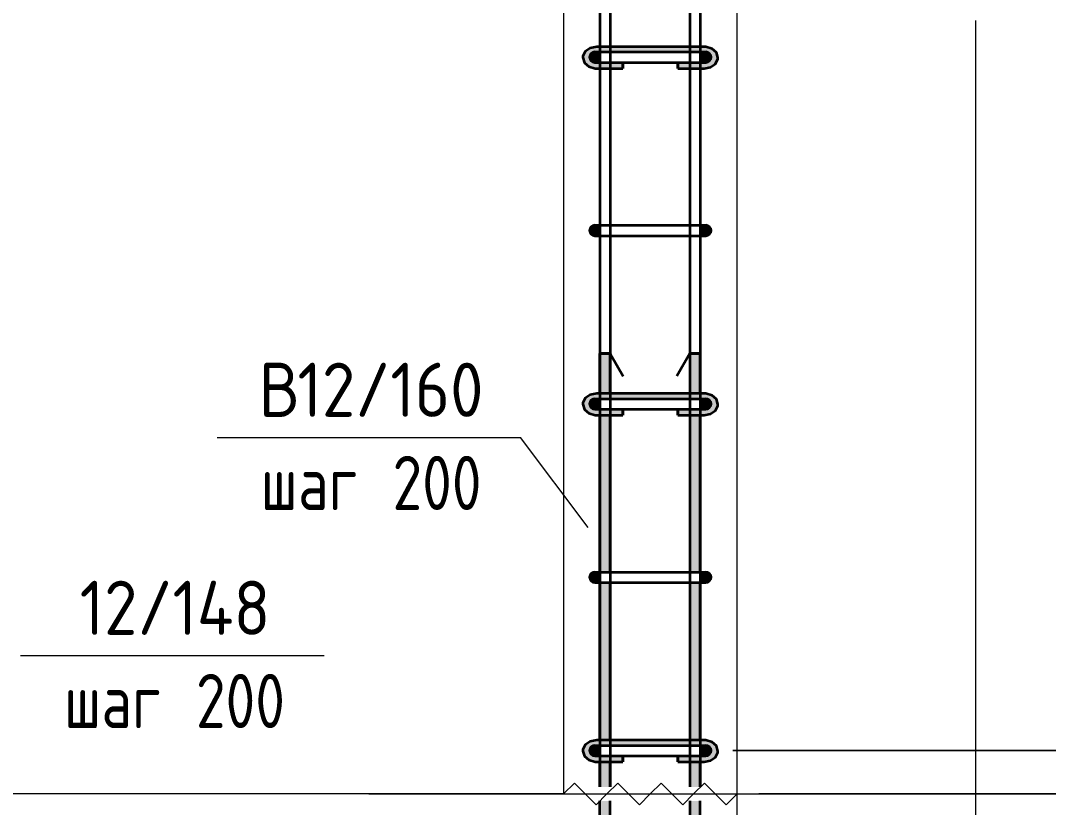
# Model space of a CAD drawing. Header units: millimetres. Extents: x 27196 to 80378, y -5588 to 34882.
# Drawn here: x 72128 to 73313, y -2966 to -2058 of the extents above; entities that cross this region are included whole.
import ezdxf

# ---------------------------------------------------------------- set-up
doc = ezdxf.new("R2010")
doc.units = ezdxf.units.MM
for name, color, linetype, lineweight in [('AA_Dim', 7, 'Continuous', 9), ('AA_Dim-25', 7, 'Continuous', 9), ('AA_Oformlenie', 7, 'Continuous', 9), ('AA_Vinoska', 7, 'Continuous', 9), ('AA_Visotnaya otmetka', 7, 'Continuous', 9), ('AF_Stena_Опалубка', 253, 'Continuous', 18), ('KR_Armatura', 7, 'Continuous', 20), ('KR_Armatura_Tonkie', 7, 'Continuous', 20), ('KR_Fundament', 7, 'Continuous', 18)]:
    doc.layers.add(name, color=color, linetype=linetype, lineweight=lineweight)
doc.styles.add('ISOCPEUR_10', font='isocpeur.ttf', dxfattribs={"width": 0.9, "height": 62.5})
doc.styles.add('ISOCPEUR_11', font='isocpeur.ttf', dxfattribs={"width": 0.8, "height": 62.5})
doc.dimstyles.new('05_Округл_1мм__прозр__2', dxfattribs={"dimscale": 304.8, "dimtxt": 62.248823, "dimasz": 0.139436, "dimexe": 0.123031, "dimexo": 0.082021, "dimgap": 0.008202, "dimtad": 1, "dimdec": 0, "dimdsep": 46, "dimtxsty": 'ISOCPEUR_10', "dimblk1": 'OBLIQUE', "dimblk2": 'OBLIQUE', "dimsah": 1, "dimcen": 0.09, "dimdle": 0.123031, "dimazin": 0, "dimtfac": 1, "dimtdec": 4, "dimtix": 1, "dimtmove": 1, "dimatfit": 3, "dimfxl": 1, "dimtvp": 1, "dimtolj": 1, "dimtzin": 0, "dimlwd": 18, "dimlwe": 18, "dimarcsym": 2})
doc.dimstyles.new('05_Округл_1мм__прозр__3', dxfattribs={"dimscale": 304.8, "dimtxt": 62.248823, "dimasz": 0.139436, "dimexe": 0.123031, "dimexo": 0.082021, "dimgap": 0.008202, "dimtad": 1, "dimdec": 0, "dimdsep": 46, "dimtxsty": 'ISOCPEUR_10', "dimblk1": 'OBLIQUE', "dimblk2": 'OBLIQUE', "dimsah": 1, "dimcen": 0.09, "dimdle": 0.123031, "dimazin": 0, "dimtfac": 1, "dimtdec": 4, "dimtix": 1, "dimtmove": 0, "dimatfit": 3, "dimfxl": 1, "dimtvp": 1, "dimtolj": 1, "dimtzin": 0, "dimlwd": 18, "dimlwe": 18, "dimarcsym": 2})

# ---------------------------------------------------------------- blocks, each defined once
blk = doc.blocks.new('265_Выпуск П одной длины _НесАрм_РабПлоск_ - В1 _d12_ t250-4071037-1-1 Армирование')
at = {"layer": 'KR_Armatura_Tonkie', "lineweight": 35}
for p, q in [((-31383.5, -2442), (-31383.5, -2488)), ((-31371.7, -2442), (-31383.1, -2442)), ((-31383.1, -2442), (-31371.7, -2442)), ((-31371.5, -2488), (-31371.5, -2442)), ((-31371.5, -2442), (-31371.1, -2442.7)), ((-31371.1, -2442.7), (-31356.5, -2468)), ((-31279.5, -2442), (-31294.5, -2468)), ((-31279.5, -2442), (-31279.5, -2488)), ((-31279.1, -2442), (-31267.7, -2442)), ((-31267.7, -2442), (-31279.1, -2442)), ((-31267.5, -2488), (-31267.5, -2442)), ((-31383.5, -2513), (-31383.5, -2694)), ((-31371.5, -2694), (-31371.5, -2513)), ((-31279.5, -2513), (-31279.5, -2694)), ((-31267.5, -2694), (-31267.5, -2513)), ((-31383.5, -2706), (-31383.5, -2888)), ((-31371.5, -2888), (-31371.5, -2706)), ((-31279.5, -2706), (-31279.5, -2888)), ((-31267.5, -2888), (-31267.5, -2706)), ((-31383.5, -2913), (-31383.5, -2942)), ((-31371.5, -2942), (-31371.5, -2913)), ((-31279.5, -2913), (-31279.5, -2942)), ((-31267.5, -2942), (-31267.5, -2913)), ((-31383.5, -2958), (-31383.5, -3002)), ((-31371.5, -3002), (-31371.5, -2958)), ((-31279.5, -2958), (-31279.5, -3002)), ((-31267.5, -3002), (-31267.5, -2958)), ((-31279.5, -3002), (-31279.5, -3014)), ((-31267.5, -3014), (-31267.5, -3002)), ((-31383.5, -3014), (-31383.5, -3168)), ((-31371.5, -3168), (-31371.5, -3014)), ((-31279.5, -3014), (-31279.5, -3026)), ((-31267.5, -3168), (-31267.5, -3014)), ((-31368.5, -3180.5), (-31370.8, -3173)), ((-31361.8, -3189.9), (-31367.7, -3182.3)), ((-31353.5, -3195.2), (-31360, -3191.3)), ((-31341.5, -3198), (-31351, -3196.3)), ((-31317.1, -3198), (-31341.5, -3198)), ((-31341.5, -3210), (-31309.5, -3210))]:
    blk.add_line(p, q, dxfattribs=at)
at = {"layer": 'KR_Armatura_Tonkie', "lineweight": 35, "flags": 128}
for points in [[(-31268, -3172.4), (-31267.5, -3169.5), (-31267.5, -3168)], [(-31381.6, -3179.8), (-31381.5, -3180.7), (-31380.1, -3183.4)], [(-31271.3, -3184.7), (-31269.9, -3182.1), (-31269.6, -3180.6)], [(-31376.5, -3190.7), (-31375.8, -3192.2), (-31373.8, -3194.3)], [(-31277.8, -3195.1), (-31276, -3193.4), (-31274.9, -3191.4)], [(-31297.6, -3208.2), (-31296.8, -3208), (-31294.1, -3206.7)], [(-31286.8, -3203.1), (-31285.3, -3202.3), (-31283.2, -3200.3)]]:
    blk.add_lwpolyline(points, dxfattribs=at)
blk = doc.blocks.new('265_Выпуск П одной длины _НесАрм_РабПлоск_ - В1 _d12_ t250-V3-1-1 Армирование')
at = {"layer": 'KR_Armatura_Tonkie', "lineweight": 35}
h = blk.add_hatch(color=256, dxfattribs=at)
h.paths.add_polyline_path([(-31377.5, -3168), (-31371.5, -3168), (-31371.7, -3014), (-31383.5, -3014), (-31383.3, -3168), (-31379, -3168)])
h.paths.add_polyline_path([(-31382.4, -3002), (-31371.5, -3002), (-31371.7, -2958), (-31383.5, -2958), (-31383.3, -3002), (-31382.7, -3002)])
h.paths.add_polyline_path([(-31377, -2942), (-31371.5, -2942), (-31371.7, -2913), (-31383.5, -2913), (-31383.3, -2942), (-31377.5, -2942)])
h.paths.add_polyline_path([(-31381.7, -2888), (-31371.5, -2888), (-31371.7, -2706), (-31383.5, -2706), (-31383.3, -2888), (-31382.3, -2888)])
h.paths.add_polyline_path([(-31379, -2694), (-31371.5, -2694), (-31371.7, -2513), (-31383.5, -2513), (-31383.3, -2694), (-31379.5, -2694)])
h.paths.add_polyline_path([(-31379.1, -2488), (-31371.5, -2488), (-31371.7, -2442), (-31383.5, -2442), (-31383.3, -2488), (-31380.5, -2488)])
h = blk.add_hatch(color=256, dxfattribs=at)
h.paths.add_polyline_path([(-31275, -3168), (-31267.5, -3168), (-31267.7, -2958), (-31279.5, -2958), (-31279.3, -3026.5), (-31276.5, -3033.4), (-31275.1, -3045.8), (-31275.1, -3168)])
h.paths.add_polyline_path([(-31273, -2942), (-31267.5, -2942), (-31267.7, -2913), (-31279.5, -2913), (-31279.3, -2942), (-31273.5, -2942)])
h.paths.add_polyline_path([(-31272.9, -2888), (-31267.5, -2888), (-31267.7, -2706), (-31279.5, -2706), (-31279.3, -2888), (-31273.5, -2888)])
h.paths.add_polyline_path([(-31278.9, -2694), (-31267.5, -2694), (-31267.7, -2513), (-31279.5, -2513), (-31279.3, -2694), (-31278.9, -2694)])
h.paths.add_polyline_path([(-31278.7, -2488), (-31267.5, -2488), (-31267.7, -2442), (-31279.5, -2442), (-31279.3, -2488), (-31279.1, -2488)])
for points in [[(-31341.5, -3198), (-31349.8, -3196.8), (-31357, -3193.5), (-31362.7, -3189.2), (-31367.4, -3183), (-31370.4, -3175.8), (-31371.7, -3168), (-31383.5, -3168), (-31382, -3178.9), (-31377.8, -3189), (-31370.8, -3198), (-31342.8, -3198)], [(-31309.5, -3210), (-31298, -3208.3), (-31288.5, -3204.4), (-31279.4, -3197.2), (-31273.1, -3189), (-31268.9, -3178.9), (-31267.7, -3168), (-31275.1, -3168), (-31276.5, -3178.9), (-31280.7, -3189), (-31287.8, -3198), (-31296.1, -3204.4), (-31306.2, -3208.6), (-31309.5, -3209.2), (-31309.5, -3209.8)], [(-31309.5, -3210), (-31309.5, -3209), (-31317.1, -3210)]]:
    blk.add_hatch(color=256, dxfattribs=at).paths.add_polyline_path(points)
for p, q in [((-31383.5, -2442), (-31383.5, -2488)), ((-31383.5, -2442), (-31383.3, -2442)), ((-31371.7, -2442), (-31383.1, -2442)), ((-31383.1, -2442), (-31371.5, -2442)), ((-31371.5, -2488), (-31371.5, -2442)), ((-31371.5, -2442), (-31371.1, -2442.7)), ((-31371.1, -2442.7), (-31356.5, -2468)), ((-31279.5, -2442), (-31294.5, -2468)), ((-31279.5, -2442), (-31279.5, -2488)), ((-31279.5, -2442), (-31279.3, -2442)), ((-31279.1, -2442), (-31267.5, -2442)), ((-31267.7, -2442), (-31279.1, -2442)), ((-31267.5, -2488), (-31267.5, -2442)), ((-31383.5, -2513), (-31383.5, -2694)), ((-31371.5, -2694), (-31371.5, -2513)), ((-31279.5, -2513), (-31279.5, -2694)), ((-31267.5, -2694), (-31267.5, -2513)), ((-31383.5, -2706), (-31383.5, -2888)), ((-31371.5, -2888), (-31371.5, -2706)), ((-31279.5, -2706), (-31279.5, -2888)), ((-31267.5, -2888), (-31267.5, -2706)), ((-31383.5, -2913), (-31383.5, -2942)), ((-31371.5, -2942), (-31371.5, -2913)), ((-31279.5, -2913), (-31279.5, -2942)), ((-31267.5, -2942), (-31267.5, -2913)), ((-31383.5, -2958), (-31383.5, -3002)), ((-31371.5, -3002), (-31371.5, -2958)), ((-31279.5, -2958), (-31279.5, -3002)), ((-31267.5, -3002), (-31267.5, -2958)), ((-31279.5, -3002), (-31279.5, -3014)), ((-31267.5, -3014), (-31267.5, -3002)), ((-31383.5, -3014), (-31383.5, -3168)), ((-31371.5, -3168), (-31371.5, -3014)), ((-31279.5, -3014), (-31279.5, -3026)), ((-31267.5, -3168), (-31267.5, -3014)), ((-31317.1, -3198), (-31341.5, -3198)), ((-31341.5, -3210), (-31309.5, -3210))]:
    blk.add_line(p, q, dxfattribs=at)
at = {"layer": 'KR_Armatura_Tonkie', "lineweight": 35, "flags": 128}
for points in [[(-31383.5, -3168), (-31381.5, -3180.7), (-31375.8, -3192.2), (-31370.2, -3198)], [(-31341.5, -3198), (-31352.1, -3196), (-31361.4, -3190.4), (-31368, -3181.9), (-31371.2, -3171.5), (-31371.5, -3168)], [(-31280.8, -3198), (-31276, -3193.4), (-31269.9, -3182.1), (-31267.5, -3169.5), (-31267.5, -3168)], [(-31309.5, -3210), (-31296.8, -3208), (-31285.3, -3202.3), (-31280.8, -3198)]]:
    blk.add_lwpolyline(points, dxfattribs=at)
blk = doc.blocks.new('261_Шпилька массив _НесАрм_РабПлоск_ - 8 А240-4151643-1-1 Армирование')
at = {"layer": 'KR_Armatura_Tonkie', "lineweight": 35}
for points in [[(-31386.9, -2111.8), (-31386.9, -2106), (-31390.6, -2105.8), (-31392.9, -2104.6), (-31393.9, -2103.4), (-31394.3, -2102.8), (-31395, -2100.4), (-31394.9, -2099), (-31394.5, -2097.7), (-31393.8, -2096.5), (-31392.6, -2095.2), (-31391.6, -2094.6), (-31390.6, -2094.2), (-31390.4, -2095.5), (-31389, -2095.2), (-31389, -2094), (-31386.9, -2094), (-31386.9, -2088), (-31393, -2089), (-31395.8, -2090.3), (-31399.4, -2093.4), (-31401.7, -2096.2), (-31402.9, -2100.5), (-31401.7, -2104.8), (-31398.2, -2108.5), (-31392.8, -2111), (-31388.3, -2111.6)], [(-31321.1, -2094), (-31263.1, -2094), (-31263.1, -2088), (-31386.9, -2088.1), (-31386.9, -2094), (-31353, -2094)], [(-31263.1, -2111.8), (-31256.9, -2110.9), (-31251.7, -2108.5), (-31248.3, -2104.8), (-31247.1, -2100.5), (-31248.3, -2096.2), (-31250.7, -2092.6), (-31255.5, -2089.5), (-31263.1, -2088.1), (-31263, -2094), (-31260.9, -2094.2), (-31260.9, -2095.2), (-31259.5, -2095.4), (-31259.4, -2094.2), (-31257.8, -2094.9), (-31256.1, -2096.4), (-31255.4, -2097.7), (-31255.1, -2098.8), (-31255, -2100.7), (-31255.2, -2101.7), (-31256.1, -2103.6), (-31256.9, -2104.4), (-31257.9, -2105.2), (-31259.4, -2105.8), (-31263.1, -2106.2), (-31263.1, -2111)], [(-31383.1, -2111.8), (-31356.6, -2111.8), (-31356.6, -2106), (-31386.9, -2106.2), (-31386.9, -2111.8)], [(-31263.1, -2111.8), (-31263.1, -2106), (-31293.4, -2106.2), (-31293.4, -2111.8), (-31267.1, -2111.8)], [(-31371.1, -2113), (-31356.6, -2112.8), (-31356.6, -2111.8), (-31386.9, -2111.8), (-31386.9, -2113), (-31371.5, -2113)], [(-31267.1, -2113), (-31263.1, -2112.8), (-31263.1, -2111.8), (-31293.4, -2111.8), (-31293.4, -2113), (-31270.7, -2113)], [(-31386.9, -2511.8), (-31386.9, -2506), (-31390.6, -2505.8), (-31392.9, -2504.6), (-31393.9, -2503.4), (-31394.3, -2502.8), (-31395, -2500.4), (-31394.9, -2499), (-31394.5, -2497.7), (-31393.8, -2496.5), (-31392.6, -2495.2), (-31391.6, -2494.6), (-31390.6, -2494.2), (-31390.4, -2495.5), (-31389, -2495.2), (-31389, -2494), (-31386.9, -2494), (-31386.9, -2488), (-31393, -2489), (-31395.8, -2490.3), (-31399.4, -2493.4), (-31401.7, -2496.2), (-31402.9, -2500.5), (-31401.7, -2504.8), (-31398.2, -2508.5), (-31392.8, -2511), (-31388.3, -2511.6)], [(-31304.3, -2494), (-31263.1, -2494), (-31263.1, -2488), (-31386.9, -2488.1), (-31386.9, -2494), (-31321.1, -2494)], [(-31263.1, -2511.8), (-31256.9, -2510.9), (-31251.7, -2508.5), (-31248.3, -2504.8), (-31247.1, -2500.5), (-31248.3, -2496.2), (-31250.7, -2492.6), (-31255.5, -2489.5), (-31263.1, -2488.1), (-31263, -2494), (-31260.9, -2494.2), (-31260.9, -2495.2), (-31259.5, -2495.4), (-31259.4, -2494.2), (-31257.8, -2494.9), (-31256.1, -2496.4), (-31255.4, -2497.7), (-31255, -2499), (-31255, -2500.7), (-31255.2, -2501.7), (-31256.1, -2503.6), (-31256.9, -2504.4), (-31257.9, -2505.2), (-31259.4, -2505.8), (-31263.1, -2506.2), (-31263.1, -2511)], [(-31383.1, -2511.8), (-31356.6, -2511.8), (-31356.6, -2506), (-31386.9, -2506.2), (-31386.9, -2511.8)], [(-31371.1, -2513), (-31356.6, -2512.8), (-31356.6, -2511.8), (-31386.9, -2511.8), (-31386.9, -2513), (-31371.5, -2513)], [(-31263.1, -2511.8), (-31263.1, -2506), (-31293.4, -2506.2), (-31293.4, -2511.8), (-31267.1, -2511.8)], [(-31267.1, -2513), (-31263.1, -2512.8), (-31263.1, -2511.8), (-31293.4, -2511.8), (-31293.4, -2513), (-31270.7, -2513)], [(-31386.9, -2911.8), (-31386.9, -2906), (-31390.6, -2905.8), (-31392.9, -2904.6), (-31393.9, -2903.4), (-31394.3, -2902.8), (-31395, -2900.4), (-31394.9, -2899), (-31394.5, -2897.7), (-31393.8, -2896.5), (-31392.6, -2895.2), (-31391.6, -2894.6), (-31390.6, -2894.2), (-31390.4, -2895.5), (-31389, -2895.2), (-31389, -2894), (-31386.9, -2894), (-31386.9, -2888), (-31393, -2889), (-31395.8, -2890.3), (-31399.4, -2893.4), (-31401.7, -2896.2), (-31402.9, -2900.5), (-31401.7, -2904.8), (-31398.2, -2908.5), (-31392.8, -2911), (-31388.3, -2911.6)], [(-31321.1, -2894), (-31263.1, -2894), (-31263.1, -2888), (-31386.9, -2888.1), (-31386.9, -2894), (-31353, -2894)], [(-31263.1, -2911.8), (-31256.9, -2910.9), (-31251.7, -2908.5), (-31248.3, -2904.8), (-31247.1, -2900.5), (-31248.3, -2896.2), (-31250.7, -2892.6), (-31255.5, -2889.5), (-31263.1, -2888.1), (-31263, -2894), (-31260.9, -2894.2), (-31260.9, -2895.2), (-31259.5, -2895.4), (-31259.4, -2894.2), (-31257.8, -2894.9), (-31256.1, -2896.4), (-31255.3, -2898), (-31255.1, -2898.8), (-31255, -2900.7), (-31255.2, -2901.7), (-31256.1, -2903.6), (-31256.9, -2904.4), (-31257.9, -2905.2), (-31259.4, -2905.8), (-31263.1, -2906.2), (-31263.1, -2911)], [(-31383.1, -2911.8), (-31356.6, -2911.8), (-31356.6, -2906), (-31386.9, -2906.2), (-31386.9, -2911.8)], [(-31371.5, -2913), (-31356.6, -2912.8), (-31356.6, -2911.8), (-31386.9, -2911.8), (-31386.9, -2913), (-31383.1, -2913)], [(-31263.1, -2911.8), (-31263.1, -2906), (-31293.4, -2906.2), (-31293.4, -2911.8), (-31267.1, -2911.8)], [(-31270.7, -2913), (-31263.1, -2912.8), (-31263.1, -2911.8), (-31293.4, -2911.8), (-31293.4, -2913), (-31279.1, -2913)]]:
    blk.add_hatch(color=256, dxfattribs=at).paths.add_polyline_path(points)
h = blk.add_hatch(color=256, dxfattribs=at)
h.paths.add_polyline_path([(-31386.9, -2113), (-31386.9, -2111.8), (-31393, -2110.9), (-31398.2, -2108.5), (-31398.9, -2108.1), (-31394.4, -2111.3), (-31393, -2112), (-31388.3, -2112.8)])
h.paths.add_polyline_path([(-31390.2, -2096.8), (-31389, -2096.4), (-31389, -2095.2), (-31390.4, -2095.7), (-31390.2, -2096.7)])
h = blk.add_hatch(color=256, dxfattribs=at)
h.paths.add_polyline_path([(-31263.1, -2113), (-31255.5, -2111.5), (-31250.7, -2108.4), (-31248.3, -2104.8), (-31251.7, -2108.5), (-31257.2, -2111), (-31263.1, -2111.8), (-31263.1, -2112.8)])
h.paths.add_polyline_path([(-31259.7, -2097.1), (-31259.7, -2095.5), (-31260.9, -2095.5), (-31260.9, -2096.7)])
h = blk.add_hatch(color=256, dxfattribs=at)
h.paths.add_polyline_path([(-31386.9, -2513), (-31386.9, -2511.8), (-31393, -2510.9), (-31398.2, -2508.5), (-31398.9, -2508.1), (-31394.4, -2511.3), (-31393, -2512), (-31388.3, -2512.8)])
h.paths.add_polyline_path([(-31390.2, -2496.8), (-31389, -2496.4), (-31389, -2495.2), (-31390.4, -2495.7), (-31390.2, -2496.7)])
h = blk.add_hatch(color=256, dxfattribs=at)
h.paths.add_polyline_path([(-31263.1, -2513), (-31255.5, -2511.5), (-31250.7, -2508.4), (-31248.3, -2504.8), (-31251.7, -2508.5), (-31257.2, -2511), (-31263.1, -2511.8), (-31263.1, -2512.8)])
h.paths.add_polyline_path([(-31259.7, -2497.1), (-31259.7, -2495.5), (-31260.9, -2495.5), (-31260.9, -2496.7)])
h = blk.add_hatch(color=256, dxfattribs=at)
h.paths.add_polyline_path([(-31386.9, -2913), (-31386.9, -2911.8), (-31393, -2910.9), (-31398.2, -2908.5), (-31398.9, -2908.1), (-31394.4, -2911.3), (-31393, -2912), (-31388.1, -2912.8)])
h.paths.add_polyline_path([(-31390.2, -2896.8), (-31389, -2896.4), (-31389, -2895.2), (-31390.4, -2895.7), (-31390.2, -2896.7)])
h = blk.add_hatch(color=256, dxfattribs=at)
h.paths.add_polyline_path([(-31263.1, -2913), (-31255.5, -2911.5), (-31250.7, -2908.4), (-31248.3, -2904.8), (-31251.7, -2908.5), (-31256.9, -2910.9), (-31263.1, -2911.8), (-31263.1, -2912.8)])
h.paths.add_polyline_path([(-31259.7, -2897.1), (-31259.7, -2895.5), (-31260.9, -2895.5), (-31260.9, -2896.7)])
for p, q in [((-31390.2, -2096.4), (-31389, -2096.3)), ((-31383.1, -2088), (-31386.9, -2088)), ((-31371.1, -2088), (-31383.1, -2088)), ((-31279.1, -2088), (-31371.1, -2088)), ((-31267.1, -2088), (-31279.1, -2088)), ((-31263.1, -2088), (-31267.1, -2088)), ((-31260.9, -2096.5), (-31259.7, -2096.7)), ((-31356.6, -2106.2), (-31356.6, -2111.8)), ((-31356.6, -2112.8), (-31356.6, -2106.2)), ((-31293.4, -2106.2), (-31293.4, -2112.8)), ((-31293.4, -2111.8), (-31293.4, -2106.2)), ((-31386.9, -2113), (-31383.1, -2113)), ((-31383.1, -2113), (-31371.1, -2113)), ((-31371.1, -2113), (-31356.6, -2113)), ((-31356.6, -2111.8), (-31356.6, -2113)), ((-31293.4, -2113), (-31293.4, -2111.8)), ((-31293.4, -2113), (-31279.1, -2113)), ((-31279.1, -2113), (-31267.1, -2113)), ((-31267.1, -2113), (-31263.1, -2113)), ((-31383.1, -2488), (-31386.9, -2488)), ((-31371.1, -2488), (-31383.1, -2488)), ((-31279.1, -2488), (-31371.1, -2488)), ((-31267.1, -2488), (-31279.1, -2488)), ((-31263.1, -2488), (-31267.1, -2488)), ((-31390.2, -2496.4), (-31389, -2496.3)), ((-31260.9, -2496.5), (-31259.7, -2496.7)), ((-31356.6, -2506.2), (-31356.6, -2511.8)), ((-31356.6, -2512.8), (-31356.6, -2506.2)), ((-31356.6, -2511.8), (-31356.6, -2513)), ((-31293.4, -2506.2), (-31293.4, -2512.8)), ((-31293.4, -2511.8), (-31293.4, -2506.2)), ((-31293.4, -2513), (-31293.4, -2511.8)), ((-31386.9, -2513), (-31383.1, -2513)), ((-31383.1, -2513), (-31371.1, -2513)), ((-31371.1, -2513), (-31356.6, -2513)), ((-31293.4, -2513), (-31279.1, -2513)), ((-31279.1, -2513), (-31267.1, -2513)), ((-31267.1, -2513), (-31263.1, -2513)), ((-31383.1, -2888), (-31386.9, -2888)), ((-31371.1, -2888), (-31383.1, -2888)), ((-31279.1, -2888), (-31371.1, -2888)), ((-31267.1, -2888), (-31279.1, -2888)), ((-31263.1, -2888), (-31267.1, -2888)), ((-31390.2, -2896.4), (-31389, -2896.3)), ((-31260.9, -2896.5), (-31259.7, -2896.7)), ((-31386.9, -2913), (-31383.1, -2913)), ((-31383.1, -2913), (-31371.1, -2913)), ((-31371.1, -2913), (-31356.6, -2913)), ((-31356.6, -2906.2), (-31356.6, -2911.8)), ((-31356.6, -2912.8), (-31356.6, -2906.2)), ((-31356.6, -2911.8), (-31356.6, -2913)), ((-31293.4, -2906.2), (-31293.4, -2912.8)), ((-31293.4, -2911.8), (-31293.4, -2906.2)), ((-31293.4, -2913), (-31293.4, -2911.8)), ((-31293.4, -2913), (-31279.1, -2913)), ((-31279.1, -2913), (-31267.1, -2913)), ((-31267.1, -2913), (-31263.1, -2913))]:
    blk.add_line(p, q, dxfattribs=at)
at = {"layer": 'KR_Armatura_Tonkie', "lineweight": 35, "flags": 128}
for points in [[(-31386.9, -2088), (-31394.5, -2089.5), (-31400.1, -2093.4), (-31402.8, -2098.9), (-31402.9, -2100.5)], [(-31247.1, -2100.5), (-31248.9, -2094.6), (-31253.9, -2090.2), (-31261.2, -2088.1), (-31263.1, -2088)], [(-31402.9, -2100.5), (-31401, -2106.4), (-31396, -2110.8), (-31388.8, -2112.9), (-31386.9, -2113)], [(-31263.1, -2113), (-31255.5, -2111.5), (-31249.9, -2107.6), (-31247.2, -2102.1), (-31247.1, -2100.5)], [(-31386.9, -2488), (-31394.5, -2489.5), (-31400.1, -2493.4), (-31402.8, -2498.9), (-31402.9, -2500.5)], [(-31247.1, -2500.5), (-31248.9, -2494.6), (-31253.9, -2490.2), (-31261.2, -2488.1), (-31263.1, -2488)], [(-31402.9, -2500.5), (-31401, -2506.4), (-31396, -2510.8), (-31388.8, -2512.9), (-31386.9, -2513)], [(-31263.1, -2513), (-31255.5, -2511.5), (-31249.9, -2507.6), (-31247.2, -2502.1), (-31247.1, -2500.5)], [(-31386.9, -2888), (-31394.5, -2889.5), (-31400.1, -2893.4), (-31402.8, -2898.9), (-31402.9, -2900.5)], [(-31247.1, -2900.5), (-31248.9, -2894.6), (-31253.9, -2890.2), (-31261.2, -2888.1), (-31263.1, -2888)], [(-31402.9, -2900.5), (-31401, -2906.4), (-31396, -2910.8), (-31388.8, -2912.9), (-31386.9, -2913)], [(-31263.1, -2913), (-31255.5, -2911.5), (-31249.9, -2907.6), (-31247.2, -2902.1), (-31247.1, -2900.5)]]:
    blk.add_lwpolyline(points, dxfattribs=at)
blk = doc.blocks.new('011_Прямоугольник обрыва _ЭлУзла_ - 011_Прямоугольник обрыва _ЭлУзла_-4150616-1-1 Армирование')
at = {"layer": 'AA_Oformlenie'}
blk.add_line((-30950.1, -2057.7), (-30950.1, -3423.6), dxfattribs=at)
blk = doc.blocks.new('Последовательность узлов - 3мм масшт20 маскировка-904226-1-1 Армирование')
at = {"layer": 'AA_Oformlenie'}
for p, q in [((-32785.1, 1330), (-32772.6, 1342.5)), ((-32747.6, 1317.5), (-32772.6, 1342.5)), ((-32735.1, 1330), (-32722.6, 1342.5)), ((-32697.6, 1317.5), (-32722.6, 1342.5)), ((-32685.1, 1330), (-32672.6, 1342.5)), ((-32647.6, 1317.5), (-32672.6, 1342.5)), ((-32635.1, 1330), (-32622.6, 1342.5)), ((-32597.6, 1317.5), (-32622.6, 1342.5)), ((-32735.1, 1330), (-32747.6, 1317.5)), ((-32685.1, 1330), (-32697.6, 1317.5)), ((-32635.1, 1330), (-32647.6, 1317.5)), ((-32585.1, 1330), (-32597.6, 1317.5))]:
    blk.add_line(p, q, dxfattribs=at)
blk = doc.blocks.new('042_М_Арматуры - Диам длина поз _ Комментарий-3662934-1-1 Армирование')
at = {"layer": 'AA_Vinoska'}
blk.add_line((-32051.3, -2790.4), (-31701.3, -2790.4), dxfattribs=at)
blk = doc.blocks.new('DIMBLOCK68-1-1 Армирование')
at = {"layer": 'AA_Dim-25', "lineweight": 18}
for p, q in [((73556.6, -2707.6), (73556.6, -2921.7)), ((73416.4, -2990), (73416.4, -2912.5)), ((73556.6, -2921.7), (73416.4, -2970)), ((72979.3, -2950), (73453.9, -2950)), ((73416.4, -2950), (72979.3, -2950)), ((72733.3, -2990), (73453.9, -2990)), ((73416.4, -2990), (72733.3, -2990))]:
    blk.add_line(p, q, dxfattribs=at)
at = {"layer": 'AA_Dim-25', "lineweight": 30}
for p, q in [((73416.4, -2950), (73395.2, -2928.8)), ((73416.4, -2950), (73437.7, -2971.2)), ((73416.4, -2990), (73395.2, -2968.8)), ((73416.4, -2990), (73437.7, -3011.2))]:
    blk.add_line(p, q, dxfattribs=at)
at = {"layer": 'AA_Dim-25', "color": 0, "lineweight": 18, "insert": (73472.5, -2896.7), "char_height": 62.5, "width": 226.969, "attachment_point": 1, "rotation": 90, "line_spacing_factor": 1.149209, "style": 'ISOCPEUR_10'}
blk.add_mtext('з.с.40', dxfattribs=at)
blk = doc.blocks.new('_Oblique')
at = {"color": 0, "linetype": 'ByBlock', "lineweight": -2}
blk.add_line((-0.5, -0.5), (0.5, 0.5), dxfattribs=at)
blk = doc.blocks.new('DIMBLOCK75-1-1 Армирование')
at = {"layer": 'AA_Dim-25', "lineweight": 18}
for p, q in [((73416.4, -2790.4), (73416.4, -2894.4)), ((72949.4, -2900), (73453.9, -2900)), ((73416.4, -2900), (72949.4, -2900)), ((73416.4, -2894.4), (73416.4, -2925)), ((73416.4, -2987.5), (73416.4, -2900)), ((72979.3, -2950), (73453.9, -2950)), ((73416.4, -2950), (72979.3, -2950))]:
    blk.add_line(p, q, dxfattribs=at)
at = {"layer": 'AA_Dim-25', "lineweight": 30}
for p, q in [((73416.4, -2900), (73395.2, -2878.7)), ((73416.4, -2900), (73437.7, -2921.2)), ((73416.4, -2950), (73395.2, -2928.8)), ((73416.4, -2950), (73437.7, -2971.2))]:
    blk.add_line(p, q, dxfattribs=at)
at = {"layer": 'AA_Dim-25', "color": 0, "lineweight": 18, "insert": (73332.3, -2869.4), "char_height": 62.5, "width": 94.81, "attachment_point": 1, "rotation": 90, "line_spacing_factor": 1.149209, "style": 'ISOCPEUR_10'}
blk.add_mtext('50', dxfattribs=at)
blk = doc.blocks.new('DIMBLOCK76-1-1 Армирование')
at = {"layer": 'AA_Dim-25', "lineweight": 30}
for p, q in [((73416.4, 1100), (73395.2, 1121.3)), ((73416.4, 1100), (73437.7, 1078.8)), ((73416.4, -2900), (73395.2, -2878.7)), ((73416.4, -2900), (73437.7, -2921.2))]:
    blk.add_line(p, q, dxfattribs=at)
at = {"layer": 'AA_Dim-25', "lineweight": 18}
for p, q in [((72949.4, 1100), (73453.9, 1100)), ((73416.4, 1100), (72949.4, 1100)), ((73416.4, -2900), (73416.4, 1100)), ((72949.4, -2900), (73453.9, -2900)), ((73416.4, -2900), (72949.4, -2900))]:
    blk.add_line(p, q, dxfattribs=at)
at = {"layer": 'AA_Dim-25', "color": 0, "lineweight": 18, "insert": (73332.3, -1120.3), "char_height": 62.5, "width": 528.636, "attachment_point": 1, "rotation": 90, "line_spacing_factor": 1.149209, "style": 'ISOCPEUR_10'}
blk.add_mtext('200х20=4000', dxfattribs=at)

msp = doc.modelspace()

# ---------------------------------------------------------------- hatches: boundary and pattern name
at = {"layer": 'KR_Armatura'}
h = msp.add_hatch(color=256, dxfattribs=at)
edge = h.paths.add_edge_path()
edge.add_arc((72790.2938, -2099.9998), 6, 0, 360)
for points in [[(72790.2938, -2105.9998), (72795.49, -2102.9998), (72795.49, -2096.9998), (72790.2938, -2093.9998), (72785.0977, -2096.9998), (72785.0977, -2102.9998)], [(72918.4152, -2105.9998), (72923.6113, -2102.9998), (72923.6113, -2096.9998), (72918.4152, -2093.9998), (72913.219, -2096.9998), (72913.219, -2102.9998)], [(72790.2938, -2305.9998), (72795.49, -2302.9998), (72795.49, -2296.9998), (72790.2938, -2293.9998), (72785.0977, -2296.9998), (72785.0977, -2302.9998)], [(72918.4152, -2305.9998), (72923.6113, -2302.9998), (72923.6113, -2296.9998), (72918.4152, -2293.9998), (72913.219, -2296.9998), (72913.219, -2302.9998)], [(72790.2938, -2505.9998), (72795.49, -2502.9998), (72795.49, -2496.9998), (72790.2938, -2493.9998), (72785.0977, -2496.9998), (72785.0977, -2502.9998)], [(72918.4152, -2505.9998), (72923.6113, -2502.9998), (72923.6113, -2496.9998), (72918.4152, -2493.9998), (72913.219, -2496.9998), (72913.219, -2502.9998)], [(72790.2938, -2705.9998), (72795.49, -2702.9998), (72795.49, -2696.9998), (72790.2938, -2693.9998), (72785.0977, -2696.9998), (72785.0977, -2702.9998)], [(72918.4152, -2705.9998), (72923.6113, -2702.9998), (72923.6113, -2696.9998), (72918.4152, -2693.9998), (72913.219, -2696.9998), (72913.219, -2702.9998)], [(72790.2938, -2905.9998), (72795.49, -2902.9998), (72795.49, -2896.9998), (72790.2938, -2893.9998), (72785.0977, -2896.9998), (72785.0977, -2902.9998)], [(72918.4152, -2905.9998), (72923.6113, -2902.9998), (72923.6113, -2896.9998), (72918.4152, -2893.9998), (72913.219, -2896.9998), (72913.219, -2902.9998)]]:
    msp.add_hatch(color=256, dxfattribs=at).paths.add_polyline_path(points)
h = msp.add_hatch(color=256, dxfattribs=at)
edge = h.paths.add_edge_path()
edge.add_arc((72918.4152, -2099.9998), 6, 0, 360)
h = msp.add_hatch(color=256, dxfattribs=at)
edge = h.paths.add_edge_path()
edge.add_arc((72790.2938, -2299.9998), 6, 0, 360)
h = msp.add_hatch(color=256, dxfattribs=at)
edge = h.paths.add_edge_path()
edge.add_arc((72918.4152, -2299.9998), 6, 0, 360)
h = msp.add_hatch(color=256, dxfattribs=at)
edge = h.paths.add_edge_path()
edge.add_arc((72790.2938, -2499.9998), 6, 0, 360)
h = msp.add_hatch(color=256, dxfattribs=at)
edge = h.paths.add_edge_path()
edge.add_arc((72918.4152, -2499.9998), 6, 0, 360)
h = msp.add_hatch(color=256, dxfattribs=at)
edge = h.paths.add_edge_path()
edge.add_arc((72790.2938, -2699.9998), 6, 0, 360)
h = msp.add_hatch(color=256, dxfattribs=at)
edge = h.paths.add_edge_path()
edge.add_arc((72918.4152, -2699.9998), 6, 0, 360)
h = msp.add_hatch(color=256, dxfattribs=at)
edge = h.paths.add_edge_path()
edge.add_arc((72790.2938, -2899.9998), 6, 0, 360)
h = msp.add_hatch(color=256, dxfattribs=at)
edge = h.paths.add_edge_path()
edge.add_arc((72918.4152, -2899.9998), 6, 0, 360)

# ---------------------------------------------------------------- linework, layer by layer
at = {"layer": 'AA_Vinoska'}
msp.add_line((72782.4038, -2642.5926), (72704.7277, -2538.8367), dxfattribs=at)
at = {"layer": 'AA_Visotnaya otmetka'}
for q in [(73637.175, -2950), (72529.743, -2950)]:
    msp.add_line((72529.743, -2950), q, dxfattribs=at)
at = {"layer": 'AF_Stena_Опалубка', "lineweight": 20}
for p, q in [((72754.2591, 1330), (72754.2591, -2950)), ((72954.2591, -2950), (72954.2591, 1330))]:
    msp.add_line(p, q, dxfattribs=at)
at = {"layer": 'KR_Armatura'}
for p, q in [((72790.2938, -2093.9998), (72785.0977, -2096.9998)), ((72785.0977, -2096.9998), (72785.0977, -2102.9998)), ((72795.49, -2096.9998), (72790.2938, -2093.9998)), ((72795.49, -2102.9998), (72795.49, -2096.9998)), ((72918.4152, -2093.9998), (72913.219, -2096.9998)), ((72913.219, -2096.9998), (72913.219, -2102.9998)), ((72923.6113, -2096.9998), (72918.4152, -2093.9998)), ((72923.6113, -2102.9998), (72923.6113, -2096.9998)), ((72785.0977, -2102.9998), (72790.2938, -2105.9998)), ((72790.2938, -2105.9998), (72795.49, -2102.9998)), ((72913.219, -2102.9998), (72918.4152, -2105.9998)), ((72918.4152, -2105.9998), (72923.6113, -2102.9998)), ((72790.2938, -2293.9998), (72785.0977, -2296.9998)), ((72785.0977, -2296.9998), (72785.0977, -2302.9998)), ((72795.49, -2296.9998), (72790.2938, -2293.9998)), ((72795.49, -2302.9998), (72795.49, -2296.9998)), ((72918.4152, -2293.9998), (72913.219, -2296.9998)), ((72913.219, -2296.9998), (72913.219, -2302.9998)), ((72923.6113, -2296.9998), (72918.4152, -2293.9998)), ((72923.6113, -2302.9998), (72923.6113, -2296.9998)), ((72785.0977, -2302.9998), (72790.2938, -2305.9998)), ((72790.2938, -2305.9998), (72795.49, -2302.9998)), ((72913.219, -2302.9998), (72918.4152, -2305.9998)), ((72918.4152, -2305.9998), (72923.6113, -2302.9998)), ((72790.2938, -2493.9998), (72785.0977, -2496.9998)), ((72785.0977, -2496.9998), (72785.0977, -2502.9998)), ((72795.49, -2496.9998), (72790.2938, -2493.9998)), ((72795.49, -2502.9998), (72795.49, -2496.9998)), ((72918.4152, -2493.9998), (72913.219, -2496.9998)), ((72913.219, -2496.9998), (72913.219, -2502.9998)), ((72923.6113, -2496.9998), (72918.4152, -2493.9998)), ((72923.6113, -2502.9998), (72923.6113, -2496.9998)), ((72785.0977, -2502.9998), (72790.2938, -2505.9998)), ((72790.2938, -2505.9998), (72795.49, -2502.9998)), ((72913.219, -2502.9998), (72918.4152, -2505.9998)), ((72918.4152, -2505.9998), (72923.6113, -2502.9998)), ((72790.2938, -2693.9998), (72785.0977, -2696.9998)), ((72785.0977, -2696.9998), (72785.0977, -2702.9998)), ((72795.49, -2696.9998), (72790.2938, -2693.9998)), ((72795.49, -2702.9998), (72795.49, -2696.9998)), ((72918.4152, -2693.9998), (72913.219, -2696.9998)), ((72913.219, -2696.9998), (72913.219, -2702.9998)), ((72923.6113, -2696.9998), (72918.4152, -2693.9998)), ((72923.6113, -2702.9998), (72923.6113, -2696.9998)), ((72785.0977, -2702.9998), (72790.2938, -2705.9998)), ((72790.2938, -2705.9998), (72795.49, -2702.9998)), ((72913.219, -2702.9998), (72918.4152, -2705.9998)), ((72918.4152, -2705.9998), (72923.6113, -2702.9998)), ((72790.2938, -2893.9998), (72785.0977, -2896.9998)), ((72785.0977, -2896.9998), (72785.0977, -2902.9998)), ((72785.0977, -2902.9998), (72790.2938, -2905.9998)), ((72795.49, -2896.9998), (72790.2938, -2893.9998)), ((72790.2938, -2905.9998), (72795.49, -2902.9998)), ((72795.49, -2902.9998), (72795.49, -2896.9998)), ((72918.4152, -2893.9998), (72913.219, -2896.9998)), ((72913.219, -2896.9998), (72913.219, -2902.9998)), ((72913.219, -2902.9998), (72918.4152, -2905.9998)), ((72923.6113, -2896.9998), (72918.4152, -2893.9998)), ((72918.4152, -2905.9998), (72923.6113, -2902.9998)), ((72923.6113, -2902.9998), (72923.6113, -2896.9998))]:
    msp.add_line(p, q, dxfattribs=at)
for centre in [(72790.2938, -2099.9998), (72918.4152, -2099.9998), (72790.2938, -2299.9998), (72918.4152, -2299.9998), (72790.2938, -2499.9998), (72918.4152, -2499.9998), (72790.2938, -2699.9998), (72918.4152, -2699.9998), (72790.2938, -2899.9998), (72918.4152, -2899.9998)]:
    msp.add_circle(centre, 6, dxfattribs=at)
at = {"layer": 'KR_Armatura_Tonkie', "lineweight": 35}
for p, q in [((72796.2591, -2942), (72796.2591, 1322)), ((72808.2591, -2942), (72808.2591, 1322)), ((72808.2591, -2942), (72808.2591, 1322)), ((72900.2591, -2942), (72900.2591, 1322)), ((72900.2591, -2942), (72900.2591, 1322)), ((72912.2591, -2942), (72912.2591, 1322)), ((72796.2591, -2093.9998), (72796.2591, -1905.9998)), ((72912.2591, -2093.9998), (72912.2591, -1905.9998)), ((72790.2938, -2093.9998), (72796.0998, -2093.9998)), ((72796.0998, -2093.9998), (72796.7566, -2093.9998)), ((72796.7566, -2093.9998), (72808.2558, -2093.9998)), ((72808.2938, -2093.9998), (72826.2938, -2093.9998)), ((72826.2938, -2093.9998), (72882.4152, -2093.9998)), ((72882.4152, -2093.9998), (72900.2682, -2093.9998)), ((72900.4152, -2093.9998), (72911.9524, -2093.9998)), ((72911.9524, -2093.9998), (72912.4368, -2093.9998)), ((72912.4368, -2093.9998), (72918.4152, -2093.9998)), ((72790.2938, -2105.9998), (72796.0998, -2105.9998)), ((72796.0998, -2105.9998), (72796.7566, -2105.9998)), ((72796.2591, -2293.9998), (72796.2591, -2105.9998)), ((72796.7566, -2105.9998), (72808.2558, -2105.9998)), ((72808.2938, -2105.9998), (72826.2938, -2105.9998)), ((72826.2938, -2105.9998), (72882.4152, -2105.9998)), ((72882.4152, -2105.9998), (72900.2682, -2105.9998)), ((72900.4152, -2105.9998), (72911.9524, -2105.9998)), ((72911.9524, -2105.9998), (72912.4368, -2105.9998)), ((72912.2591, -2293.9998), (72912.2591, -2105.9998)), ((72912.4368, -2105.9998), (72918.4152, -2105.9998)), ((72790.2938, -2293.9998), (72796.0998, -2293.9998)), ((72796.0998, -2293.9998), (72796.7566, -2293.9998)), ((72796.7566, -2293.9998), (72808.2558, -2293.9998)), ((72808.2938, -2293.9998), (72826.2938, -2293.9998)), ((72826.2938, -2293.9998), (72882.4152, -2293.9998)), ((72882.4152, -2293.9998), (72900.2682, -2293.9998)), ((72900.4152, -2293.9998), (72911.9524, -2293.9998)), ((72911.9524, -2293.9998), (72912.4368, -2293.9998)), ((72912.4368, -2293.9998), (72918.4152, -2293.9998)), ((72790.2938, -2305.9998), (72796.0998, -2305.9998)), ((72796.0998, -2305.9998), (72796.7566, -2305.9998)), ((72796.2591, -2493.9998), (72796.2591, -2305.9998)), ((72796.7566, -2305.9998), (72808.2558, -2305.9998)), ((72808.2938, -2305.9998), (72826.2938, -2305.9998)), ((72826.2938, -2305.9998), (72882.4152, -2305.9998)), ((72882.4152, -2305.9998), (72900.2682, -2305.9998)), ((72900.4152, -2305.9998), (72911.9524, -2305.9998)), ((72911.9524, -2305.9998), (72912.4368, -2305.9998)), ((72912.2591, -2493.9998), (72912.2591, -2305.9998)), ((72912.4368, -2305.9998), (72918.4152, -2305.9998)), ((72790.2938, -2493.9998), (72796.0998, -2493.9998)), ((72796.0998, -2493.9998), (72796.7566, -2493.9998)), ((72796.7566, -2493.9998), (72808.2558, -2493.9998)), ((72808.2938, -2493.9998), (72826.2938, -2493.9998)), ((72826.2938, -2493.9998), (72882.4152, -2493.9998)), ((72882.4152, -2493.9998), (72900.2682, -2493.9998)), ((72900.4152, -2493.9998), (72911.9524, -2493.9998)), ((72911.9524, -2493.9998), (72912.4368, -2493.9998)), ((72912.4368, -2493.9998), (72918.4152, -2493.9998)), ((72790.2938, -2505.9998), (72796.0998, -2505.9998)), ((72796.0998, -2505.9998), (72796.7566, -2505.9998)), ((72796.2591, -2693.9998), (72796.2591, -2505.9998)), ((72796.7566, -2505.9998), (72808.2558, -2505.9998)), ((72808.2938, -2505.9998), (72826.2938, -2505.9998)), ((72826.2938, -2505.9998), (72882.4152, -2505.9998)), ((72882.4152, -2505.9998), (72900.2682, -2505.9998)), ((72900.4152, -2505.9998), (72911.9524, -2505.9998)), ((72911.9524, -2505.9998), (72912.4368, -2505.9998)), ((72912.2591, -2693.9998), (72912.2591, -2505.9998)), ((72912.4368, -2505.9998), (72918.4152, -2505.9998)), ((72790.2938, -2693.9998), (72796.0998, -2693.9998)), ((72796.0998, -2693.9998), (72796.7566, -2693.9998)), ((72796.7566, -2693.9998), (72808.2558, -2693.9998)), ((72808.2938, -2693.9998), (72826.2938, -2693.9998)), ((72826.2938, -2693.9998), (72882.4152, -2693.9998)), ((72882.4152, -2693.9998), (72900.2682, -2693.9998)), ((72900.4152, -2693.9998), (72911.9524, -2693.9998)), ((72911.9524, -2693.9998), (72912.4368, -2693.9998)), ((72912.4368, -2693.9998), (72918.4152, -2693.9998)), ((72790.2938, -2705.9998), (72796.0998, -2705.9998)), ((72796.0998, -2705.9998), (72796.7566, -2705.9998)), ((72796.2591, -2893.9998), (72796.2591, -2705.9998)), ((72796.7566, -2705.9998), (72808.2558, -2705.9998)), ((72808.2938, -2705.9998), (72826.2938, -2705.9998)), ((72826.2938, -2705.9998), (72882.4152, -2705.9998)), ((72882.4152, -2705.9998), (72900.2682, -2705.9998)), ((72900.4152, -2705.9998), (72911.9524, -2705.9998)), ((72911.9524, -2705.9998), (72912.4368, -2705.9998)), ((72912.2591, -2893.9998), (72912.2591, -2705.9998)), ((72912.4368, -2705.9998), (72918.4152, -2705.9998)), ((72790.2938, -2893.9998), (72796.0998, -2893.9998)), ((72796.0998, -2893.9998), (72796.7566, -2893.9998)), ((72796.7566, -2893.9998), (72808.2558, -2893.9998)), ((72808.2938, -2893.9998), (72826.2938, -2893.9998)), ((72826.2938, -2893.9998), (72882.4152, -2893.9998)), ((72882.4152, -2893.9998), (72900.2682, -2893.9998)), ((72900.4152, -2893.9998), (72911.9524, -2893.9998)), ((72911.9524, -2893.9998), (72912.4368, -2893.9998)), ((72912.4368, -2893.9998), (72918.4152, -2893.9998)), ((72790.2938, -2905.9998), (72796.0998, -2905.9998)), ((72796.0998, -2905.9998), (72796.7566, -2905.9998)), ((72796.2591, -2942), (72796.2591, -2905.9998)), ((72796.7566, -2905.9998), (72808.2558, -2905.9998)), ((72808.2938, -2905.9998), (72826.2938, -2905.9998)), ((72826.2938, -2905.9998), (72882.4152, -2905.9998)), ((72882.4152, -2905.9998), (72900.2682, -2905.9998)), ((72900.4152, -2905.9998), (72911.9524, -2905.9998)), ((72911.9524, -2905.9998), (72912.4368, -2905.9998)), ((72912.2591, -2942), (72912.2591, -2905.9998)), ((72912.4368, -2905.9998), (72918.4152, -2905.9998))]:
    msp.add_line(p, q, dxfattribs=at)
for centre, start, end in [((72790.2938, -2099.9998), 90, 270), ((72918.4152, -2099.9998), 270, 90), ((72790.2938, -2299.9998), 90, 270), ((72918.4152, -2299.9998), 270, 90), ((72790.2938, -2499.9998), 90, 270), ((72918.4152, -2499.9998), 270, 90), ((72790.2938, -2699.9998), 90, 270), ((72918.4152, -2699.9998), 270, 90), ((72790.2938, -2899.9998), 90, 270), ((72918.4152, -2899.9998), 270, 90)]:
    msp.add_arc(centre, 6, start, end, dxfattribs=at)
at = {"layer": 'KR_Fundament', "lineweight": 20}
for p, q in [((72754.2591, -2950), (71589.6142, -2950)), ((72954.2591, -3250), (72954.2591, -2950))]:
    msp.add_line(p, q, dxfattribs=at)

# ---------------------------------------------------------------- block references
at = {"layer": 'AA_Oformlenie'}
for name, p in [('011_Прямоугольник обрыва _ЭлУзла_ - 011_Прямоугольник обрыва _ЭлУзла_-4150616-1-1 Армирование', (104179.3207, 0)), ('Последовательность узлов - 3мм масшт20 маскировка-904226-1-1 Армирование', (105539.3207, -4280))]:
    msp.add_blockref(name, p, dxfattribs=at)
at = {"layer": 'AA_Vinoska'}
for p in [(104405.9972, 251.5625), (104179.3207, 0)]:
    msp.add_blockref('042_М_Арматуры - Диам длина поз _ Комментарий-3662934-1-1 Армирование', p, dxfattribs=at)
at = {"layer": 'KR_Armatura_Tonkie', "lineweight": 35}
for name in ['261_Шпилька массив _НесАрм_РабПлоск_ - 8 А240-4151643-1-1 Армирование', '265_Выпуск П одной длины _НесАрм_РабПлоск_ - В1 _d12_ t250-4071037-1-1 Армирование', '265_Выпуск П одной длины _НесАрм_РабПлоск_ - В1 _d12_ t250-V3-1-1 Армирование']:
    msp.add_blockref(name, (104179.3207, 0), dxfattribs=at)

# ---------------------------------------------------------------- texts
at = {"layer": 'AA_Vinoska', "char_height": 62.5, "attachment_point": 1}
for s, insert, width, style in [('\\fISOCPEUR|b0|i0|c204|p34|;\\W.9;В', (72402.7312, -2452.4841), 54.113906, 'ISOCPEUR_10'), ('12/160', (72447.3796, -2452.4841), 263.354344, 'ISOCPEUR_10'), (' 200', (72525.1541, -2559.9604), 166.751, 'ISOCPEUR_11'), ('шаг', (72404.7687, -2559.9604), 145.907125, 'ISOCPEUR_11'), ('12/148', (72196.1921, -2704.0466), 268.765734, 'ISOCPEUR_10'), (' 200', (72298.4776, -2811.5229), 166.751, 'ISOCPEUR_11'), ('шаг', (72178.0921, -2811.5229), 145.907125, 'ISOCPEUR_11')]:
    msp.add_mtext(s, dxfattribs=dict(at, insert=insert, width=width, style=style))

# ---------------------------------------------------------------- dimensions: what is measured, and where the dimension line sits
at = {"layer": 'AA_Dim', "lineweight": 18}
dim = msp.add_linear_dim(base=(73416.411, 1100.0002), p1=(72924.4152, -2899.9998), p2=(72924.4152, 1100.0002), angle=90, dimstyle='05_Округл_1мм__прозр__3', override={"dimpost": '200х20=<>', "dimfxl": 4000}, dxfattribs=at)
dim.commit()
dim.dimension.update_dxf_attribs({"geometry": 'DIMBLOCK76-1-1 Армирование', "text_midpoint": (73382.661, -899.9998)})
for base, p1, p2, override, picture, middle in [((73416.411, -2950), (72708.2591, -2990), (72954.2591, -2950), {"dimpost": 'з.с.<>', "dimfxl": 249.230817}, 'DIMBLOCK68-1-1 Армирование', (73514.1385, -2783.245)), ((73416.411, -2899.9998), (72954.2591, -2950), (72924.4152, -2899.9998), {"dimpost": '<>', "dimfxl": 58.229537}, 'DIMBLOCK75-1-1 Армирование', (73373.9242, -2822.0368))]:
    dim = msp.add_linear_dim(base=base, p1=p1, p2=p2, angle=90, dimstyle='05_Округл_1мм__прозр__2', override=override, dxfattribs=at)
    dim.commit()
    dim.dimension.update_dxf_attribs({"geometry": picture, "text_midpoint": middle, "dimtype": 160, "text_rotation": 90})

doc.saveas('drawing.dxf')
